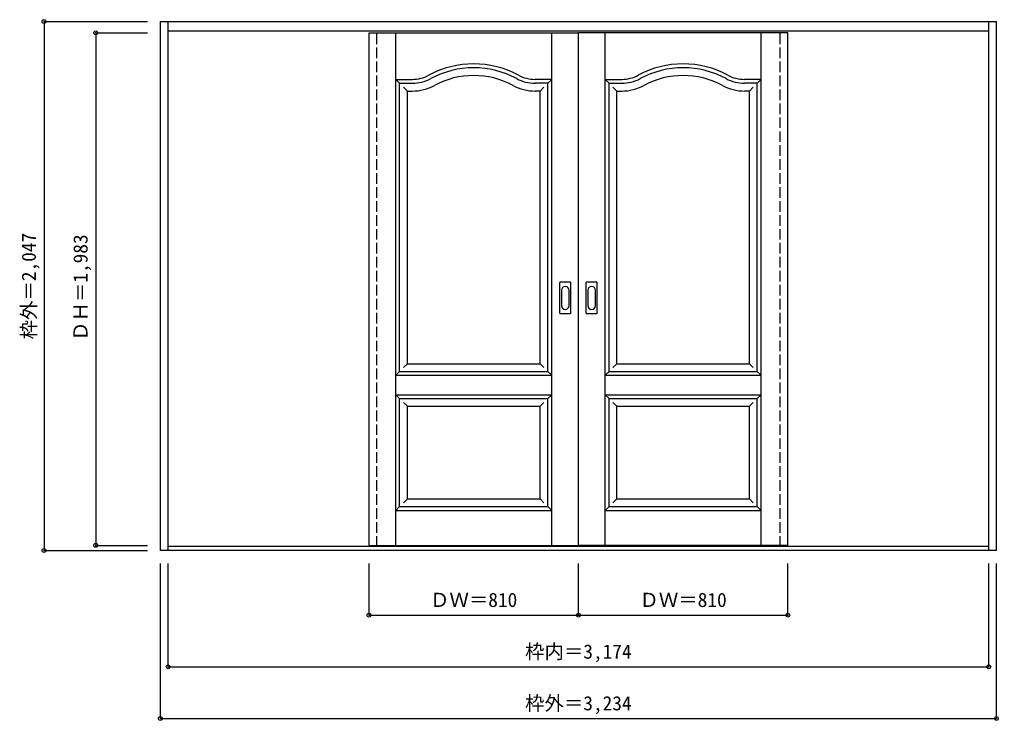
# Model space of a CAD drawing. Units: millimetres, scale not verified. Extents: x -2032 to 1754, y -1532 to 1180.
import ezdxf
from ezdxf.enums import TextEntityAlignment as Align

# ---------------------------------------------------------------- set-up
doc = ezdxf.new("R2010")
doc.units = ezdxf.units.MM
doc.header["$LTSCALE"] = 30
doc.header["$PDMODE"] = 32
doc.header["$PDSIZE"] = 15
doc.linetypes.add('DASHED1', pattern=[1.8, 1.2, -0.6])
doc.layers.add('0-0', color=7, linetype='Continuous')
doc.layers.add('0-1_寸法', color=7, linetype='Continuous')
doc.styles.add('ＭＳ ゴシック', font='')
doc.styles.get('ＭＳ ゴシック').set_extended_font_data('MS Gothic')

msp = doc.modelspace()

# ---------------------------------------------------------------- linework, layer by layer
at = {"layer": '0-0', "color": 3}
for p, q in [((-1487.6, 1172.63), (1746.4, 1172.63)), ((-1487.6, -874.37), (-1487.6, 1172.63)), ((-1457.6, -874.37), (-1457.6, 1172.63)), ((-1457.6, 1136.63), (1716.4, 1136.63)), ((1716.4, -874.37), (1716.4, 1172.63)), ((1746.4, -874.37), (1746.4, 1172.63)), ((-680.6, -854.37), (-680.6, 1128.63)), ((-680.6, 1128.63), (129.4, 1128.63)), ((129.4, -854.37), (129.4, 1128.63)), ((939.4, 1128.63), (129.4, 1128.63)), ((939.4, -854.37), (939.4, 1128.63)), ((-562.1, 933.63), (-513.08, 933.63)), ((-562.1, -181.37), (-562.1, 933.63)), ((247.9, 933.63), (296.92, 933.63)), ((247.9, -181.37), (247.9, 933.63)), ((57.4, 43.63), (57.4, 162.63)), ((97.9, 164.13), (58.9, 164.13)), ((99.4, 43.63), (99.4, 162.63)), ((159.4, 43.63), (159.4, 162.63)), ((199.9, 164.13), (160.9, 164.13)), ((201.4, 43.63), (201.4, 162.63)), ((58.9, 42.13), (97.9, 42.13)), ((160.9, 42.13), (199.9, 42.13)), ((-562.1, -286.37), (10.9, -286.37)), ((-562.1, -704.37), (-562.1, -286.37)), ((10.9, -704.37), (10.9, -286.37)), ((247.9, -286.37), (820.9, -286.37)), ((247.9, -704.37), (247.9, -286.37)), ((820.9, -704.37), (820.9, -286.37)), ((-562.1, -704.37), (10.9, -704.37)), ((247.9, -704.37), (820.9, -704.37)), ((1716.4, -859.37), (-1457.6, -859.37)), ((-680.6, -854.37), (129.4, -854.37)), ((939.4, -854.37), (129.4, -854.37)), ((1746.4, -874.37), (-1487.6, -874.37))]:
    msp.add_line(p, q, dxfattribs=at)
at = {"layer": '0-0', "color": 4, "linetype": 'DASHED1'}
for p, q in [((-680.6, -859.37), (-680.6, 1136.63)), ((-650.6, -859.37), (-650.6, 1136.63)), ((909.4, -859.37), (909.4, 1136.63)), ((939.4, -859.37), (939.4, 1136.63)), ((-650.6, -854.37), (-650.6, 1128.63)), ((909.4, -854.37), (909.4, 1128.63))]:
    msp.add_line(p, q, dxfattribs=at)
at = {"layer": '0-0'}
for p, q in [((-577.1, -854.37), (-577.1, 1128.63)), ((25.9, -854.37), (25.9, 1128.63)), ((232.9, -854.37), (232.9, 1128.63)), ((835.9, -854.37), (835.9, 1128.63)), ((-562.1, 933.63), (-577.1, 948.63)), ((-577.1, 948.63), (-513.08, 948.63)), ((25.9, 948.63), (-38.11, 948.63)), ((10.9, 933.63), (25.9, 948.63)), ((247.9, 933.63), (232.9, 948.63)), ((232.9, 948.63), (296.92, 948.63)), ((835.9, 948.63), (771.89, 948.63)), ((820.9, 933.63), (835.9, 948.63)), ((-547.1, 918.63), (-532.1, 903.63)), ((-4.1, 918.63), (-19.1, 903.63)), ((262.9, 918.63), (277.9, 903.63)), ((805.9, 918.63), (790.9, 903.63)), ((-532.1, 903.63), (-513.08, 903.63)), ((-532.1, -151.37), (-532.1, 903.63)), ((-19.1, 903.63), (-38.11, 903.63)), ((-19.1, -151.37), (-19.1, 903.63)), ((277.9, 903.63), (296.92, 903.63)), ((277.9, -151.37), (277.9, 903.63)), ((790.9, 903.63), (771.89, 903.63)), ((790.9, -151.37), (790.9, 903.63)), ((63.4, 132.73), (63.4, 73.53)), ((93.4, 73.53), (93.4, 132.73)), ((165.4, 132.73), (165.4, 73.53)), ((195.4, 73.53), (195.4, 132.73)), ((-532.1, -151.37), (-547.1, -166.37)), ((-532.1, -151.37), (-19.1, -151.37)), ((-19.1, -151.37), (-4.1, -166.37)), ((277.9, -151.37), (262.9, -166.37)), ((277.9, -151.37), (790.9, -151.37)), ((790.9, -151.37), (805.9, -166.37)), ((-562.1, -181.37), (-577.1, -196.37)), ((10.9, -181.37), (25.9, -196.37)), ((247.9, -181.37), (232.9, -196.37)), ((820.9, -181.37), (835.9, -196.37)), ((-577.1, -196.37), (25.9, -196.37)), ((232.9, -196.37), (835.9, -196.37)), ((-577.1, -271.37), (-562.1, -286.37)), ((-577.1, -271.37), (25.9, -271.37)), ((-547.1, -301.37), (-532.1, -316.37)), ((-4.1, -301.37), (-19.1, -316.37)), ((25.9, -271.37), (10.9, -286.37)), ((232.9, -271.37), (247.9, -286.37)), ((232.9, -271.37), (835.9, -271.37)), ((262.9, -301.37), (277.9, -316.37)), ((805.9, -301.37), (790.9, -316.37)), ((835.9, -271.37), (820.9, -286.37)), ((-532.1, -674.37), (-532.1, -316.37)), ((-532.1, -316.37), (-19.1, -316.37)), ((-19.1, -674.37), (-19.1, -316.37)), ((277.9, -674.37), (277.9, -316.37)), ((277.9, -316.37), (790.9, -316.37)), ((790.9, -674.37), (790.9, -316.37)), ((-532.1, -674.37), (-547.1, -689.37)), ((-532.1, -674.37), (-19.1, -674.37)), ((-19.1, -674.37), (-4.1, -689.37)), ((277.9, -674.37), (262.9, -689.37)), ((277.9, -674.37), (790.9, -674.37)), ((790.9, -674.37), (805.9, -689.37)), ((-562.1, -704.37), (-577.1, -719.37)), ((10.9, -704.37), (25.9, -719.37)), ((247.9, -704.37), (232.9, -719.37)), ((820.9, -704.37), (835.9, -719.37)), ((-577.1, -719.37), (25.9, -719.37)), ((232.9, -719.37), (835.9, -719.37))]:
    msp.add_line(p, q, dxfattribs=at)
at = {"layer": '0-0', "color": 3}
for points in [[(-562.1, -181.37), (10.9, -181.37), (10.9, 933.63), (-38.11, 933.63)], [(247.9, -181.37), (820.9, -181.37), (820.9, 933.63), (771.89, 933.63)]]:
    msp.add_lwpolyline(points, dxfattribs=at)
at = {"layer": '0-0'}
for centre, radius, start, end in [((-275.6, 643.63), 365, 61.6423, 118.3577), ((534.4, 643.63), 365, 61.6423, 118.3577), ((-513.08, 1083.63), 135, 270, 298.3577), ((-275.6, 643.63), 320, 61.6423, 118.3577), ((-38.11, 1083.63), 135, 241.6423, 270), ((296.92, 1083.63), 135, 270, 298.3577), ((534.4, 643.63), 320, 61.6423, 118.3577), ((771.89, 1083.63), 135, 241.6423, 270), ((-513.08, 1083.63), 180, 270, 298.3577), ((-38.11, 1083.63), 180, 241.6423, 270), ((296.92, 1083.63), 180, 270, 298.3577), ((771.89, 1083.63), 180, 241.6423, 270), ((78.4, 132.73), 15, 0, 180), ((180.4, 132.73), 15, 0, 180), ((78.4, 73.53), 15, 180, 0), ((180.4, 73.53), 15, 180, 0)]:
    msp.add_arc(centre, radius, start, end, dxfattribs=at)
at = {"layer": '0-0', "color": 3}
for centre, radius, start, end in [((-275.6, 643.63), 350, 61.6423, 118.3577), ((534.4, 643.63), 350, 61.6423, 118.3577), ((-513.08, 1083.63), 150, 270, 298.3577), ((-38.11, 1083.63), 150, 241.6423, 270), ((296.92, 1083.63), 150, 270, 298.3577), ((771.89, 1083.63), 150, 241.6423, 270), ((58.9, 162.63), 1.5, 90, 180), ((97.9, 162.63), 1.5, 0, 90), ((160.9, 162.63), 1.5, 90, 180), ((199.9, 162.63), 1.5, 0, 90), ((58.9, 43.63), 1.5, 180, 270), ((97.9, 43.63), 1.5, 270, 0), ((160.9, 43.63), 1.5, 180, 270), ((199.9, 43.63), 1.5, 270, 0)]:
    msp.add_arc(centre, radius, start, end, dxfattribs=at)
at = {"layer": '0-1_寸法', "color": 4}
for p, q in [((-1937.6, 1172.63), (-1537.6, 1172.63)), ((-1737.6, 1128.63), (-1737.6, -854.37)), ((-1737.6, 1128.63), (-1537.6, 1128.63)), ((-1737.6, -854.37), (-1537.6, -854.37)), ((-1487.6, -1524.37), (-1487.6, -924.37)), ((-1457.6, -1324.37), (-1457.6, -924.37)), ((-680.6, -1124.37), (-680.6, -924.37)), ((129.4, -1124.37), (129.4, -924.37)), ((939.4, -1124.37), (939.4, -924.37)), ((-680.6, -1124.37), (939.4, -1124.37))]:
    msp.add_line(p, q, dxfattribs=at)
for points in [[(-1937.6, 1172.63), (-1937.6, -874.37), (-1537.6, -874.37)], [(-1487.6, -1524.37), (1746.4, -1524.37), (1746.4, -924.37)], [(-1457.6, -1324.37), (1716.4, -1324.37), (1716.4, -924.37)]]:
    msp.add_lwpolyline(points, dxfattribs=at)
at = {"layer": '0-1_寸法'}
for p in [(-1937.6, 1172.63), (-1737.6, 1128.63), (-1937.6, -874.37), (-1737.6, -854.37), (-680.6, -1124.37), (129.4, -1124.37), (939.4, -1124.37), (-1457.6, -1324.37), (1716.4, -1324.37), (-1487.6, -1524.37), (1746.4, -1524.37)]:
    msp.add_point(p, dxfattribs=at)

# ---------------------------------------------------------------- texts
at = {"layer": '0-1_寸法', "style": 'ＭＳ ゴシック'}
for s, p in [('枠外＝2,047', (-1952.6, -57.12)), ('ＤＨ＝1,983', (-1752.6, -63.12))]:
    msp.add_text(s, height=54.99, rotation=90, dxfattribs=at).set_placement(p, align=Align.BOTTOM_LEFT)
for s, p in [('ＤＷ＝810', (-444.35, -1109.37)), ('ＤＷ＝810', (365.65, -1109.37)), ('枠内＝3,174', (-76.85, -1309.37)), ('枠外＝3,234', (-76.85, -1509.37))]:
    msp.add_text(s, height=54.99, dxfattribs=at).set_placement(p, align=Align.BOTTOM_LEFT)

doc.saveas('drawing.dxf')
